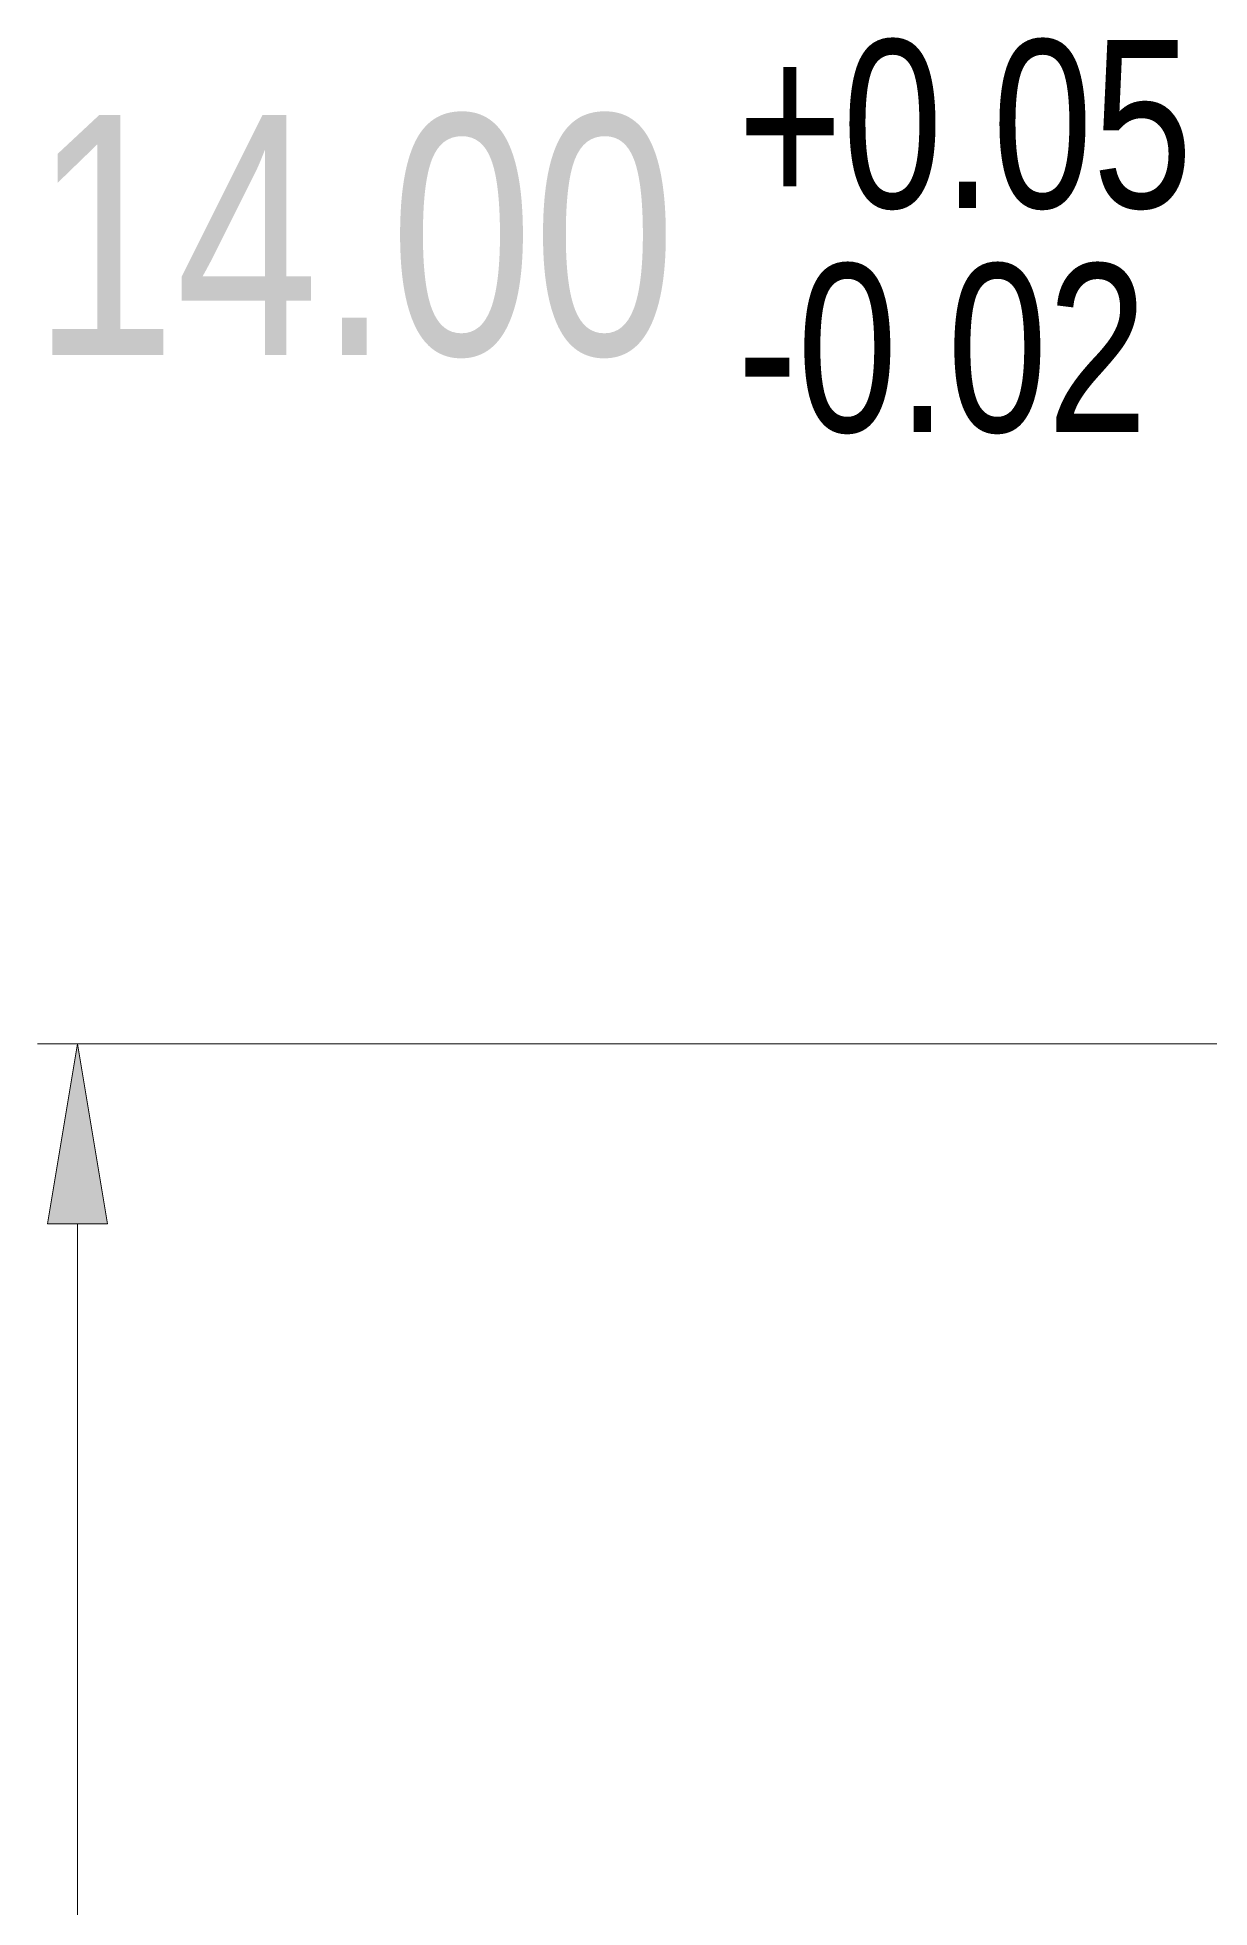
# Model space of a CAD drawing. Header units: millimetres. Extents: x 78 to 606, y -329 to -69.
# Drawn here: x 79.7 to 108.98, y -148.04 to -101.29 of the extents above; entities that cross this region are included whole.
import ezdxf

# ---------------------------------------------------------------- set-up
doc = ezdxf.new("R2010")
doc.units = ezdxf.units.MM
doc.header["$MEASUREMENT"] = 0
doc.layers.add('图层 1', color=7, linetype='Continuous', lineweight=0)

msp = doc.modelspace()

# ---------------------------------------------------------------- hatches: boundary and pattern name
at = {"layer": '图层 1', "true_color": 0x6ab82d, "transparency": 33554687}
h = msp.add_hatch(color=75, dxfattribs=at)
h.dxf.hatch_style = 2
h.paths.add_polyline_path([(81.454, -130.948), (79.954, -130.948), (80.704, -126.448)])

# ---------------------------------------------------------------- linework, layer by layer
at = {"layer": '图层 1', "color": 75, "lineweight": 5, "true_color": 0x6ab82d}
for p, q in [((131.936, -126.448), (79.704, -126.448)), ((80.704, -130.948), (80.704, -174.529))]:
    msp.add_line(p, q, dxfattribs=at)
at = {"layer": '图层 1', "color": 18, "lineweight": 0, "true_color": 0x040000}
msp.add_lwpolyline([(81.454, -130.948), (79.954, -130.948), (80.704, -126.448), (80.704, -126.448)], close=True, dxfattribs=at)
at = {"layer": '图层 1'}
msp.add_lwpolyline([(81.454, -130.948), (79.954, -130.948), (80.704, -126.448)], close=True, dxfattribs=at)

# ---------------------------------------------------------------- texts
at = {"layer": '图层 1', "char_height": 0.2, "attachment_point": 7}
for s, insert in [('\\C75;\\c2996330;\\FAdobe Song Std L|b0|i0|c1;\\H4.200000;\\W0.800000;+0.05', (97.19, -105.616)), ('\\C75;\\c2996330;\\FAdobe Song Std L|b0|i0|c1;\\H6.000000;\\W0.800000;14.00', (79.59, -109.316)), ('\\C75;\\c2996330;\\FAdobe Song Std L|b0|i0|c1;\\H4.200000;\\W0.800000;-0.02', (97.19, -111.216))]:
    msp.add_mtext(s, dxfattribs=dict(at, insert=insert))

doc.saveas('drawing.dxf')
